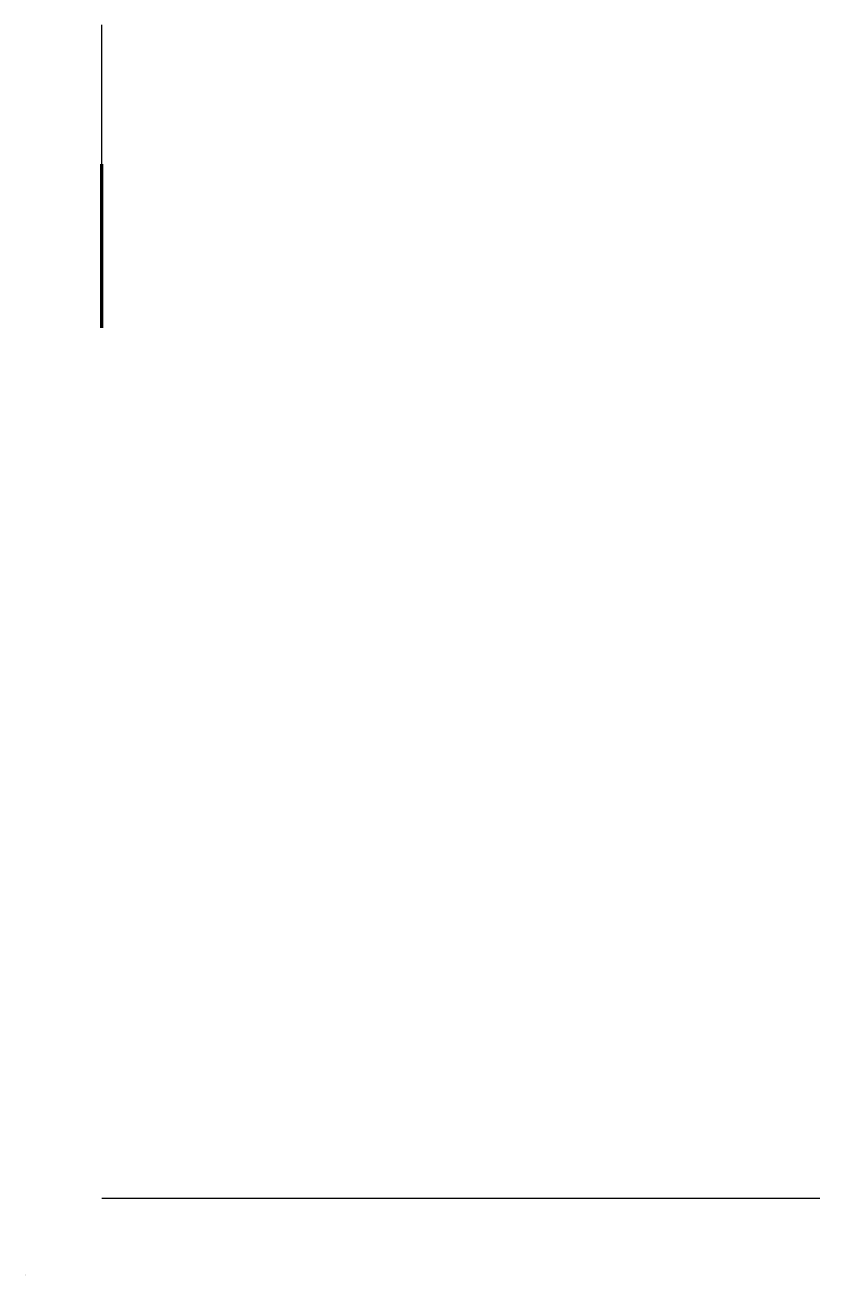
# Model space of a CAD drawing. Header units: millimetres. Extents: x -191 to 3745, y -191 to 6000.
import ezdxf

# ---------------------------------------------------------------- set-up
doc = ezdxf.new("R2010")
doc.units = ezdxf.units.MM
doc.layers.add('Основная', color=5, linetype='Continuous', lineweight=70)
doc.layers.add('Размеры', color=3, linetype='Continuous', lineweight=25)

msp = doc.modelspace()

# ---------------------------------------------------------------- linework, layer by layer
at = {"layer": 'Основная', "extrusion": (1, -1.11111e-09, 0)}
msp.add_line((190, 4500, 10200), (190, 5310, 10200), dxfattribs=at)
at = {"layer": 'Размеры', "extrusion": (1, -1.11111e-09, 0)}
msp.add_line((190, 4500, 10200), (190, 6000, 10200), dxfattribs=at)
at = {"layer": 'Размеры'}
msp.add_line((190, 190, 10200), (3745, 190, 10200), dxfattribs=at)
at = {"layer": 'Размеры', "extrusion": (0.002938, -0.999996, 0)}
msp.add_line((-190.9, -190.6, 500), (-190.9, -190.6, 3600), dxfattribs=at)
at = {"layer": 'Размеры', "extrusion": (-1, 1.11111e-09, 0)}
msp.add_line((-190, -190, 3900), (-190, -190, 7000), dxfattribs=at)

doc.saveas('drawing.dxf')
